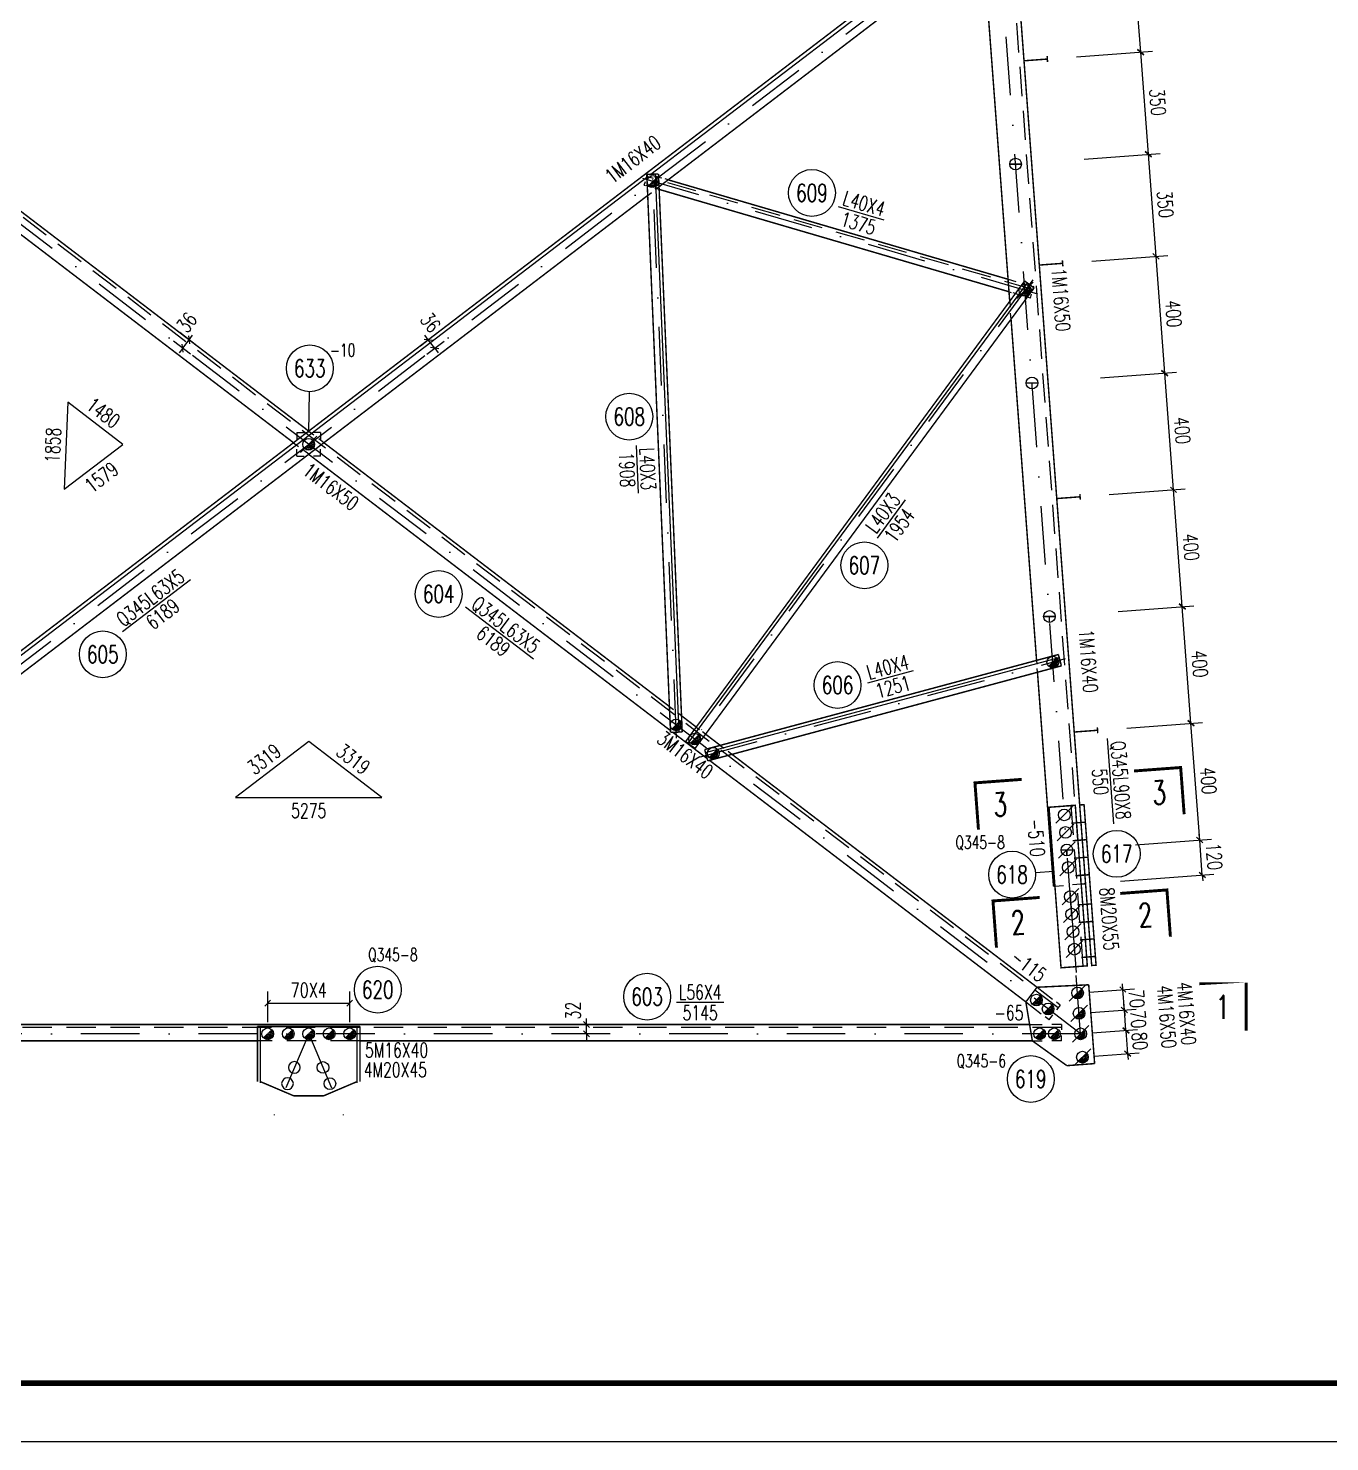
# Model space of a CAD drawing. Header units: millimetres. Extents: x 25862 to 26703, y -13061 to -12467.
# Drawn here: x 26083.2 to 26305.6, y -13061.5 to -12820 of the extents above; entities that cross this region are included whole.
import ezdxf
from ezdxf.enums import TextEntityAlignment as Align

# ---------------------------------------------------------------- set-up
doc = ezdxf.new("R2010")
doc.units = ezdxf.units.MM
doc.header["$LTSCALE"] = 10
doc.linetypes.add('DASHDOTX2', pattern=[2, 1, -0.5, 0, -0.5])
doc.linetypes.add('DASHED', pattern=[0.75, 0.5, -0.25])
for name, color, linetype in [('1', 1, 'DASHED'), ('2', 1, 'Continuous'), ('3', 1, 'Continuous'), ('4', 2, 'DASHDOTX2')]:
    doc.layers.add(name, color=color, linetype=linetype)
doc.styles.add('DXT', font='simplex.shx', dxfattribs={"width": 0.72, "bigfont": 'hztxt.shx'})
doc.styles.get("Standard").update_dxf_attribs({"font": 'SIMPLEX.shx', "width": 0.7, "bigfont": 'gbhzfs.shx'})
doc.dimstyles.new('BZ$0', dxfattribs={"dimtxt": 2.5, "dimasz": 1, "dimexe": 2, "dimexo": 2, "dimgap": 1, "dimtad": 1, "dimdec": 0, "dimlfac": 20, "dimzin": 12, "dimdsep": 46, "dimtxsty": 'DXT', "dimblk": 'OBLIQUE', "dimcen": 0.09, "dimclrd": 1, "dimclre": 1, "dimclrt": 7, "dimadec": 4, "dimazin": 3, "dimtfac": 1.4, "dimtdec": 0, "dimtix": 1, "dimtmove": 2, "dimatfit": 3, "dimldrblk": 'OBLIQUE', "dimfxl": 1, "dimtolj": 1, "dimtzin": 0, "dimarcsym": 0})

# ---------------------------------------------------------------- blocks, each defined once
blk = doc.blocks.new('GWTKA1')
blk.add_line((22630.71416270315, -9765.875701341163), (21789.71416270315, -9765.875701341163))
at = {"const_width": 1}
blk.add_lwpolyline([(21814.71416270315, -9755.875701341163), (21814.71416270315, -9181.875701341163), (22620.71416270315, -9181.875701341163), (22620.71416270315, -9755.875701341163), (21814.71416270315, -9755.875701341163)], dxfattribs=at)
blk = doc.blocks.new('_Oblique')
at = {"color": 0, "linetype": 'ByBlock', "lineweight": -2}
blk.add_line((-0.5, -0.5), (0.5, 0.5), dxfattribs=at)
blk = doc.blocks.new('*D47')
at = {"layer": '3', "color": 1, "lineweight": -2}
for p, q in [((26264.99366605985, -12991.61470611419), (26272.72180470348, -12991.03667635137)), ((26270.72737570205, -12991.18585060611), (26270.65278857468, -12990.18863610539)), ((26270.72737570205, -12991.18585060611), (26271.02573561596, -12995.17486108391)), ((26265.29216605983, -12995.6037061142), (26273.02016461738, -12995.02568682917)), ((26271.02573561596, -12995.17486108391), (26271.10032274333, -12996.17207558462))]:
    blk.add_line(p, q, dxfattribs=at)
at = {"layer": 'Defpoints', "color": 0}
for p in [(26262.99923705843, -12991.76388036893), (26263.2977370584, -12995.75288036893), (26271.02573561596, -12995.17486108391)]:
    blk.add_point(p, dxfattribs=at)
at = {"layer": '3', "color": 1, "lineweight": -2}
for p, rotation in [((26270.72737570205, -12991.18585060611), 274.2774999999763), ((26271.02573561596, -12995.17486108391), 94.27749999997634)]:
    blk.add_blockref('_Oblique', p, dxfattribs=dict(at, rotation=rotation))
at = {"layer": '3', "color": 7, "insert": (26273.12028828561, -12993.01253480843), "char_height": 2.5, "attachment_point": 5, "rotation": 274.2774999999763, "style": 'DXT'}
blk.add_mtext('\\A1;80', dxfattribs=at)
blk = doc.blocks.new('M16X40')
blk.add_line((-0.1414200067520142, -0.1414200067520142), (0.1414200067520142, 0.1414200067520142))
blk.add_circle((0, 0), 0.2000000029802322)
for radius in [0.1599984774463594, 0.1199988633531256, 0.0799992387231797, 0.0399996193615898]:
    blk.add_arc((0, 0), radius, 225.0000000000001, 45.00000000000005)
blk = doc.blocks.new('M16X50')
for p, q in [((-0.2828427124746191, -0.2828427124746191), (0.282842712474619, 0.282842712474619)), ((-0.1414200067520142, -0.1414200067520142), (0.1414200067520142, 0.1414200067520142))]:
    blk.add_line(p, q)
blk.add_circle((0, 0), 0.2000000029802322)
for radius in [0.1599984774463594, 0.1199988633531256, 0.0799992387231797, 0.0399996193615898]:
    blk.add_arc((0, 0), radius, 225.0000000000001, 45.00000000000005)
blk = doc.blocks.new('*D25')
at = {"layer": '3', "color": 1, "lineweight": -2}
for p, q in [((26260.9936668409, -12807.40021655703), (26273.95743455238, -12806.43065371463)), ((26273.26816772276, -12824.03080533928), (26271.96300476991, -12806.57981752656)), ((26262.29866684089, -12824.85121655703), (26275.26259750523, -12823.88164152735))]:
    blk.add_line(p, q, dxfattribs=at)
at = {"layer": 'Defpoints', "color": 0}
for p in [(26258.99923705843, -12807.54938036896), (26271.96300476991, -12806.57981752656), (26260.30423705842, -12825.00038036896)]:
    blk.add_point(p, dxfattribs=at)
at = {"layer": '3', "color": 1, "lineweight": -2}
for p, rotation in [((26271.96300476991, -12806.57981752656), 94.27720000009884), ((26273.26816772276, -12824.03080533928), 274.2772000000988)]:
    blk.add_blockref('_Oblique', p, dxfattribs=dict(at, rotation=rotation))
at = {"layer": '3', "color": 7, "insert": (26274.85931975162, -12815.1375021445), "char_height": 2.5, "attachment_point": 5, "rotation": 274.27720000009884, "style": 'DXT'}
blk.add_mtext('\\A1;350', dxfattribs=at)
blk = doc.blocks.new('*D26')
at = {"layer": '3', "color": 1, "lineweight": -2}
for p, q in [((26262.29866684089, -12824.85121655703), (26275.26259750519, -12823.88164152735)), ((26274.57336786266, -12841.48229037077), (26273.26816772271, -12824.03080533928)), ((26263.60366684089, -12842.30271655702), (26276.56779764513, -12841.33312655884))]:
    blk.add_line(p, q, dxfattribs=at)
at = {"layer": 'Defpoints', "color": 0}
for p in [(26260.30423705842, -12825.00038036896), (26273.26816772271, -12824.03080533928), (26261.60923705841, -12842.45188036896)]:
    blk.add_point(p, dxfattribs=at)
at = {"layer": '3', "color": 1, "lineweight": -2}
for p, rotation in [((26273.26816772271, -12824.03080533928), 94.27720000009884), ((26274.57336786266, -12841.48229037077), 274.2772000000988)]:
    blk.add_blockref('_Oblique', p, dxfattribs=dict(at, rotation=rotation))
at = {"layer": '3', "color": 7, "insert": (26276.16450129797, -12832.58873856661), "char_height": 2.5, "attachment_point": 5, "rotation": 274.27720000009884, "style": 'DXT'}
blk.add_mtext('\\A1;350', dxfattribs=at)
blk = doc.blocks.new('*D27')
at = {"layer": '3', "color": 1, "lineweight": -2}
for p, q in [((26263.60366684089, -12842.30271655702), (26276.56779764512, -12841.33312655884)), ((26275.87853359673, -12858.93331537059), (26274.57336786265, -12841.48229037077)), ((26264.9091668409, -12859.75371655702), (26277.87296337921, -12858.78415155866))]:
    blk.add_line(p, q, dxfattribs=at)
at = {"layer": 'Defpoints', "color": 0}
for p in [(26261.60923705841, -12842.45188036896), (26274.57336786265, -12841.48229037077), (26262.91473705843, -12859.90288036896)]:
    blk.add_point(p, dxfattribs=at)
at = {"layer": '3', "color": 1, "lineweight": -2}
for p, rotation in [((26274.57336786265, -12841.48229037077), 94.27720000009884), ((26275.87853359673, -12858.93331537059), 274.2772000000988)]:
    blk.add_blockref('_Oblique', p, dxfattribs=dict(at, rotation=rotation))
at = {"layer": '3', "color": 7, "insert": (26277.46968423497, -12850.03999358226), "char_height": 2.5, "attachment_point": 5, "rotation": 274.27720000009884, "style": 'DXT'}
blk.add_mtext('\\A1;350', dxfattribs=at)
blk = doc.blocks.new('*D28')
at = {"layer": '3', "color": 1, "lineweight": -2}
for p, q in [((26264.9091668409, -12859.75371655702), (26277.87296337914, -12858.78415155866)), ((26277.37018598434, -12878.8778039735), (26275.87853359667, -12858.9333153706)), ((26266.40066684085, -12879.69821655703), (26279.36461576681, -12878.72864016157))]:
    blk.add_line(p, q, dxfattribs=at)
at = {"layer": 'Defpoints', "color": 0}
for p in [(26275.87853359667, -12858.9333153706), (26262.91473705843, -12859.90288036896), (26264.40623705838, -12879.84738036897)]:
    blk.add_point(p, dxfattribs=at)
at = {"layer": '3', "color": 1, "lineweight": -2}
for p, rotation in [((26275.87853359667, -12858.9333153706), 94.27720000009884), ((26277.37018598434, -12878.8778039735), 274.2772000000988)]:
    blk.add_blockref('_Oblique', p, dxfattribs=dict(at, rotation=rotation))
at = {"layer": '3', "color": 7, "insert": (26278.86809329579, -12868.73775038362), "char_height": 2.5, "attachment_point": 5, "rotation": 274.27720000009884, "style": 'DXT'}
blk.add_mtext('\\A1;400', dxfattribs=at)
blk = doc.blocks.new('*D29')
at = {"layer": '3', "color": 1, "lineweight": -2}
for p, q in [((26266.40066684085, -12879.69821655703), (26279.36461576675, -12878.72864016157)), ((26278.86180118485, -12898.82179535762), (26277.37018598428, -12878.87780397351)), ((26267.89216684091, -12899.64221655702), (26280.85623096733, -12898.67263154569))]:
    blk.add_line(p, q, dxfattribs=at)
at = {"layer": 'Defpoints', "color": 0}
for p in [(26264.40623705838, -12879.84738036897), (26277.37018598428, -12878.87780397351), (26265.89773705844, -12899.79138036896)]:
    blk.add_point(p, dxfattribs=at)
at = {"layer": '3', "color": 1, "lineweight": -2}
for p, rotation in [((26277.37018598428, -12878.87780397351), 94.27720000009884), ((26278.86180118485, -12898.82179535762), 274.2772000000988)]:
    blk.add_blockref('_Oblique', p, dxfattribs=dict(at, rotation=rotation))
at = {"layer": '3', "color": 7, "insert": (26280.35972708985, -12888.68199037714), "char_height": 2.5, "attachment_point": 5, "rotation": 274.27720000009884, "style": 'DXT'}
blk.add_mtext('\\A1;400', dxfattribs=at)
blk = doc.blocks.new('*D30')
at = {"layer": '3', "color": 1, "lineweight": -2}
for p, q in [((26267.89216684091, -12899.64221655702), (26280.85623096736, -12898.67263154569)), ((26280.35345635379, -12918.76632114759), (26278.86180118489, -12898.82179535762)), ((26269.38416684088, -12919.58671655701), (26282.34788613626, -12918.61715733566))]:
    blk.add_line(p, q, dxfattribs=at)
at = {"layer": 'Defpoints', "color": 0}
for p in [(26265.89773705844, -12899.79138036896), (26278.86180118489, -12898.82179535762), (26267.38973705841, -12919.73588036894)]:
    blk.add_point(p, dxfattribs=at)
at = {"layer": '3', "color": 1, "lineweight": -2}
for p, rotation in [((26278.86180118489, -12898.82179535762), 94.27720000009884), ((26280.35345635379, -12918.76632114759), 274.2772000000988)]:
    blk.add_blockref('_Oblique', p, dxfattribs=dict(at, rotation=rotation))
at = {"layer": '3', "color": 7, "insert": (26281.85136227462, -12908.62624896418), "char_height": 2.5, "attachment_point": 5, "rotation": 274.27720000009884, "style": 'DXT'}
blk.add_mtext('\\A1;400', dxfattribs=at)
blk = doc.blocks.new('*D31')
at = {"layer": '3', "color": 1, "lineweight": -2}
for p, q in [((26269.38416684088, -12919.58671655701), (26282.34788613628, -12918.61715733565)), ((26281.84510874148, -12938.7108097505), (26280.35345635381, -12918.76632114759)), ((26270.87566684088, -12939.53121655702), (26283.83953852395, -12938.56164593856))]:
    blk.add_line(p, q, dxfattribs=at)
at = {"layer": 'Defpoints', "color": 0}
for p in [(26267.38973705841, -12919.73588036894), (26280.35345635381, -12918.76632114759), (26268.88123705842, -12939.68038036895)]:
    blk.add_point(p, dxfattribs=at)
at = {"layer": '3', "color": 1, "lineweight": -2}
for p, rotation in [((26280.35345635381, -12918.76632114759), 94.27720000009884), ((26281.84510874148, -12938.7108097505), 274.2772000000988)]:
    blk.add_blockref('_Oblique', p, dxfattribs=dict(at, rotation=rotation))
at = {"layer": '3', "color": 7, "insert": (26283.34301605292, -12928.57075616062), "char_height": 2.5, "attachment_point": 5, "rotation": 274.27720000009884, "style": 'DXT'}
blk.add_mtext('\\A1;400', dxfattribs=at)
blk = doc.blocks.new('*D32')
at = {"layer": '3', "color": 1, "lineweight": -2}
for p, q in [((26270.87566684088, -12939.53121655702), (26283.83953852382, -12938.56164593857)), ((26283.33672394193, -12958.65480113462), (26281.84510874135, -12938.71080975051)), ((26272.36716684089, -12959.47521655701), (26285.3311537244, -12958.50563732269))]:
    blk.add_line(p, q, dxfattribs=at)
at = {"layer": 'Defpoints', "color": 0}
for p in [(26281.84510874135, -12938.71080975051), (26268.88123705842, -12939.68038036895), (26270.37273705842, -12959.62438036894)]:
    blk.add_point(p, dxfattribs=at)
at = {"layer": '3', "color": 1, "lineweight": -2}
for p, rotation in [((26281.84510874135, -12938.71080975051), 94.27720000009884), ((26283.33672394193, -12958.65480113462), 274.2772000000988)]:
    blk.add_blockref('_Oblique', p, dxfattribs=dict(at, rotation=rotation))
at = {"layer": '3', "color": 7, "insert": (26284.83464984692, -12948.51499615414), "char_height": 2.5, "attachment_point": 5, "rotation": 274.27720000009884, "style": 'DXT'}
blk.add_mtext('\\A1;400', dxfattribs=at)
blk = doc.blocks.new('*D33')
at = {"layer": '3', "color": 1, "lineweight": -2}
for p, q in [((26283.33672394196, -12958.65480113462), (26283.26214203599, -12957.65758624338)), ((26272.36716684089, -12959.47521655701), (26285.33115372443, -12958.50563732268)), ((26283.78421362218, -12964.63806700871), (26283.33672394196, -12958.65480113462)), ((26269.82316684089, -12965.682216557), (26285.77864340465, -12964.48890319677)), ((26283.78421362218, -12964.63806700871), (26283.85879552815, -12965.63528189994))]:
    blk.add_line(p, q, dxfattribs=at)
at = {"layer": 'Defpoints', "color": 0}
for p in [(26270.37273705842, -12959.62438036894), (26283.33672394196, -12958.65480113462), (26267.82873705842, -12965.83138036894)]:
    blk.add_point(p, dxfattribs=at)
at = {"layer": '3', "color": 1, "lineweight": -2}
for p, rotation in [((26283.33672394196, -12958.65480113462), 274.2772000000988), ((26283.78421362218, -12964.63806700871), 94.27720000009884)]:
    blk.add_blockref('_Oblique', p, dxfattribs=dict(at, rotation=rotation))
at = {"layer": '3', "color": 7, "insert": (26285.80420228735, -12961.47862478324), "char_height": 2.5, "attachment_point": 5, "rotation": 274.27720000009884, "style": 'DXT'}
blk.add_mtext('\\A1;120', dxfattribs=at)
blk = doc.blocks.new('M20X55')
blk.add_line((-0.2828427124746191, -0.2828427124746191), (0.282842712474619, 0.282842712474619))
blk.add_circle((0, 0), 0.2000000029802322)
blk = doc.blocks.new('M20X45')
blk.add_circle((0, 0), 0.2000000029802322)
blk = doc.blocks.new('*D7')
at = {"color": 1, "lineweight": -2}
for p, q in [((26178.58596688695, -12990.16388036896), (26178.58596688695, -12989.16388036896)), ((26179.85518675037, -12990.16388036896), (26176.58596688695, -12990.16388036896)), ((26179.85518675037, -12991.76388036894), (26176.58596688695, -12991.76388036894)), ((26178.58596688695, -12991.76388036894), (26178.58596688695, -12990.16388036896)), ((26178.58596688695, -12991.76388036894), (26178.58596688695, -12992.76388036894))]:
    blk.add_line(p, q, dxfattribs=at)
at = {"layer": 'Defpoints', "color": 0}
for p in [(26178.58596688695, -12990.16388036896), (26181.85518675037, -12990.16388036896), (26181.85518675037, -12991.76388036894)]:
    blk.add_point(p, dxfattribs=at)
at = {"color": 1, "lineweight": -2}
for p, rotation in [((26178.58596688695, -12990.16388036896), 270), ((26178.58596688695, -12991.76388036894), 90)]:
    blk.add_blockref('_Oblique', p, dxfattribs=dict(at, rotation=rotation))
at = {"color": 7, "insert": (26176.30436694069, -12987.80103824295), "char_height": 2.5, "attachment_point": 5, "rotation": 90, "style": 'DXT'}
blk.add_mtext('\\A1;32', dxfattribs=at)
blk = doc.blocks.new('*D8')
at = {"color": 1, "lineweight": -2}
for p, q in [((26150.22487706626, -12874.20461490403), (26153.14867339818, -12871.97182193946)), ((26151.55915763868, -12873.18567516383), (26150.9522310265, -12872.39091728408)), ((26151.31740444257, -12875.63525696806), (26154.24120077449, -12873.40246400349)), ((26152.651685015, -12874.61631722786), (26151.55915763868, -12873.18567516383)), ((26152.651685015, -12874.61631722786), (26153.25861162718, -12875.4110751076))]:
    blk.add_line(p, q, dxfattribs=at)
at = {"layer": 'Defpoints', "color": 0}
for p in [(26151.55915763868, -12873.18567516383), (26148.63536130676, -12875.4184681284), (26149.72788868307, -12876.84911019243)]:
    blk.add_point(p, dxfattribs=at)
at = {"color": 1, "lineweight": -2}
for p, rotation in [((26151.55915763868, -12873.18567516383), 307.367607240367), ((26152.651685015, -12874.61631722786), 127.367607240367)]:
    blk.add_blockref('_Oblique', p, dxfattribs=dict(at, rotation=rotation))
at = {"color": 7, "insert": (26151.93825030631, -12870.23622056128), "char_height": 2.5, "attachment_point": 5, "rotation": 307.36760724036697, "style": 'DXT'}
blk.add_mtext('\\A1;36', dxfattribs=at)
blk = doc.blocks.new('*D9')
at = {"color": 1, "lineweight": -2}
for p, q in [((26110.93106967431, -12875.63525696806), (26108.00727334243, -12873.40246400352)), ((26112.02359705062, -12874.20461490404), (26109.09980071874, -12871.97182193949)), ((26109.59678910193, -12874.61631722788), (26110.68931647824, -12873.18567516385)), ((26110.68931647824, -12873.18567516385), (26111.29624309042, -12872.39091728411)), ((26109.59678910193, -12874.61631722788), (26108.98986248974, -12875.41107510763))]:
    blk.add_line(p, q, dxfattribs=at)
at = {"layer": 'Defpoints', "color": 0}
for p in [(26110.68931647824, -12873.18567516385), (26113.61311281012, -12875.4184681284), (26112.52058543381, -12876.84911019243)]:
    blk.add_point(p, dxfattribs=at)
at = {"color": 1, "lineweight": -2}
for p, rotation in [((26110.68931647824, -12873.18567516385), 232.632392759633), ((26109.59678910193, -12874.61631722788), 52.63239275963301)]:
    blk.add_blockref('_Oblique', p, dxfattribs=dict(at, rotation=rotation))
at = {"color": 7, "insert": (26110.31022381054, -12870.23622056127), "char_height": 2.5, "attachment_point": 5, "rotation": 52.63239275963301, "style": 'DXT'}
blk.add_mtext('\\A1;36', dxfattribs=at)
blk = doc.blocks.new('*D10')
at = {"color": 1, "lineweight": -2}
for p, q in [((26270.46633866941, -12987.69564384412), (26270.39175735878, -12986.69842890836)), ((26264.73263234274, -12988.12446547252), (26272.46076854093, -12987.54648122286)), ((26270.72737325662, -12991.18589611928), (26270.46633866941, -12987.69564384412)), ((26264.99366692995, -12991.61471774768), (26272.72180312814, -12991.03673349802)), ((26270.72737325662, -12991.18589611928), (26270.80195456725, -12992.18311105504))]:
    blk.add_line(p, q, dxfattribs=at)
at = {"layer": 'Defpoints', "color": 0}
for p in [(26262.73820247122, -12988.27362809378), (26270.46633866941, -12987.69564384412), (26262.99923705843, -12991.76388036894)]:
    blk.add_point(p, dxfattribs=at)
at = {"color": 1, "lineweight": -2}
for p, rotation in [((26270.46633866941, -12987.69564384412), 274.2771657946246), ((26270.72737325662, -12991.18589611928), 94.27716579462461)]:
    blk.add_blockref('_Oblique', p, dxfattribs=dict(at, rotation=rotation))
at = {"color": 7, "insert": (26272.84058956848, -12989.27296203278), "char_height": 2.5, "attachment_point": 5, "rotation": 274.27716579462464, "style": 'DXT'}
blk.add_mtext('\\A1;70', dxfattribs=at)
blk = doc.blocks.new('*D11')
at = {"color": 1, "lineweight": -2}
for p, q in [((26264.47159775553, -12984.63421319736), (26272.1997339537, -12984.0562289477)), ((26270.20530408218, -12984.20539156896), (26270.13072277154, -12983.2081766332)), ((26270.46633866939, -12987.69564384412), (26270.20530408218, -12984.20539156896)), ((26264.73263234274, -12988.12446547252), (26272.46076854091, -12987.54648122286)), ((26270.46633866939, -12987.69564384412), (26270.54091998001, -12988.69285877988))]:
    blk.add_line(p, q, dxfattribs=at)
at = {"layer": 'Defpoints', "color": 0}
for p in [(26262.47716788401, -12984.78337581862), (26270.20530408218, -12984.20539156896), (26262.73820247122, -12988.27362809378)]:
    blk.add_point(p, dxfattribs=at)
at = {"color": 1, "lineweight": -2}
for p, rotation in [((26270.20530408218, -12984.20539156896), 274.2771657946246), ((26270.46633866939, -12987.69564384412), 94.27716579462461)]:
    blk.add_blockref('_Oblique', p, dxfattribs=dict(at, rotation=rotation))
at = {"color": 7, "insert": (26272.57955498124, -12985.78270975763), "char_height": 2.5, "attachment_point": 5, "rotation": 274.27716579462464, "style": 'DXT'}
blk.add_mtext('\\A1;70', dxfattribs=at)

msp = doc.modelspace()

# ---------------------------------------------------------------- linework, layer by layer
for p, q in [((26189.57773705839, -12844.90738036895), (26249.0142370584, -12799.51788036895)), ((26194.43523705839, -12940.20988036895), (26190.38323705838, -12844.87288036895)), ((26003.09073705841, -12987.32038036895), (26188.90523705839, -12845.42088036895)), ((26229.41023705844, -12852.74388036894), (26221.6122370584, -12850.46238036895)), ((26253.83773705839, -12863.43838036895), (26195.9182370584, -12942.12038036896)), ((26131.12423705843, -12889.05598036896), (26131.24640375838, -12882.05703036896)), ((26187.44523705838, -12899.38338036894), (26187.10023705844, -12891.26588036895)), ((26233.03323705837, -12900.55638036894), (26228.21673705843, -12907.09938036894)), ((26110.941821005, -12914.21730191335), (26099.31832100501, -12923.09380191334)), ((26169.54156720767, -12927.74144312755), (26157.91806720769, -12918.86494312754)), ((26198.90373705839, -12943.67888036895), (26259.3267370584, -12927.44538036895)), ((26234.41073705839, -12929.73888036895), (26226.56373705843, -12931.84688036896)), ((26268.66306521868, -12955.86928616693), (26267.57206521867, -12941.28478616695)), ((26258.41788705842, -12964.02831536896), (26255.2766870584, -12964.26324536895)), ((26261.17223705838, -12967.33188036895), (26262.21623705842, -12981.29288036895)), ((26202.06173705843, -12986.41388036895), (26193.93673705843, -12986.41388036895))]:
    msp.add_line(p, q)
for points, const_width in [([(26263.83973705842, -12966.12988036894), (26236.98273705841, -12607.02938036894)], 0.25), ([(26002.72673705847, -12986.84338036895), (26248.65023705844, -12799.04088036896)], 0.25), ([(26131.12423705843, -12888.79138036896), (26019.36023705841, -12803.44138036895)], 0.25), ([(26250.56223705846, -12801.54438036896), (26190.97623705839, -12847.04788036895)], 0.25), ([(26246.39823705841, -12806.67088036894), (26250.88123705842, -12866.61088036894)], 0.25), ([(26190.88273705837, -12844.85188036895), (26188.88473705841, -12844.93688036894)], 0.25), ([(26188.88473705841, -12844.93688036894), (26192.93673705837, -12940.27338036895)], 0.25), ([(26194.9347370584, -12940.18888036895), (26190.88273705837, -12844.85188036895)], 0.25), ([(26071.69023705842, -12847.36688036896), (26128.52923705846, -12890.77288036895)], 0.25), ([(26188.96823705841, -12846.90138036894), (26188.96823705841, -12846.90138036894)], 0.25), ([(26190.90523705845, -12845.38488036895), (26190.90523705845, -12845.38488036895)], 0.25), ([(26250.60023705846, -12862.85138036896), (26192.53123705838, -12845.86038036895)], 0.25), ([(26189.03723705837, -12848.52888036895), (26004.6382370584, -12989.34688036895)], 0.25), ([(26190.99523705842, -12847.49488036896), (26250.75973705841, -12864.98188036896)], 0.25), ([(26253.4347370584, -12863.14188036896), (26195.51523705838, -12941.82388036896)], 0.25), ([(26197.12623705841, -12943.00938036895), (26255.04573705843, -12864.32738036895)], 0.25), ([(26255.04573705843, -12864.32738036895), (26253.4347370584, -12863.14188036896)], 0.25), ([(26254.64973705842, -12864.03638036895), (26254.64973705842, -12864.03638036895)], 0.25), ([(26251.84673705841, -12865.29988036895), (26251.84673705841, -12865.29988036895)], 0.25), ([(26251.11023705841, -12869.67338036894), (26255.46973705843, -12927.96388036894)], 0.25), ([(26192.74873705841, -12935.85138036896), (26133.7192370584, -12890.77288036895)], 0.25), ([(26131.12423705843, -12892.75438036895), (26192.92273705847, -12939.94788036894)], 0.25), ([(26198.77423705846, -12943.19638036896), (26259.19673705844, -12926.96238036896)], 0.25), ([(26259.19673705844, -12926.96238036896), (26259.71573705841, -12928.89388036897)], 0.25), ([(26259.71573705841, -12928.89388036897), (26199.29323705843, -12945.12788036893)], 0.25), ([(26255.62173705843, -12929.99388036894), (26258.3552370584, -12966.53988036895)], 0.25), ([(26197.33423705839, -12939.35288036894), (26194.81773705843, -12937.43138036894)], 0.25), ([(26192.93673705837, -12940.27338036895), (26194.9347370584, -12940.18888036895)], 0.25), ([(26193.32773705838, -12940.25688036895), (26199.18673705837, -12944.73138036896)], 0.25), ([(26201.43173705843, -12942.48238036895), (26198.9237370584, -12940.56738036894)], 0.25), ([(26195.51523705838, -12941.82388036896), (26197.12623705841, -12943.00938036895)], 0.25), ([(26199.29323705843, -12945.12788036893), (26198.77423705846, -12943.19638036896)], 0.25), ([(26255.54771666492, -12983.80922858858), (26203.43773705836, -12944.01438036896)], 0.25), ([(26199.59823705842, -12945.04588036894), (26253.63661583521, -12986.31220579404)], 0.25), ([(26264.13598705844, -12980.14674536895), (26259.64848705839, -12980.48236036894), (26257.59753705844, -12953.05895536896), (26262.08498705846, -12952.72333536897), (26264.13598705844, -12980.14674536895)], 0.25), ([(26264.88388705845, -12980.09080536893), (26265.63178705841, -12980.03487036895), (26263.58083705847, -12952.61146536894), (26262.83288705842, -12952.66740036895), (26264.88388705845, -12980.09080536893)], 0.25), ([(26258.3552370584, -12966.53988036895), (26258.60423705841, -12966.52138036897)], 0.25), ([(26259.64873705843, -12980.48238036895), (26258.60423705841, -12966.52138036897)], 0.25), ([(26263.0917370584, -12966.18588036895), (26263.83973705842, -12966.12988036894)], 0.25), ([(26263.0917370584, -12966.18588036895), (26264.13573705845, -12980.14688036896)], 0.25), ([(26264.13573705845, -12980.14688036896), (26259.64873705843, -12980.48238036895)], 0.25), ([(26255.54811583519, -12983.80870579405), (26253.6366158352, -12986.31220579404)], 0.25), ([(26264.3785251352, -12983.38784053296), (26255.54771666492, -12983.80922858858)], 0.25), ([(26265.38523705837, -12996.84988036894), (26264.3785251352, -12983.38784053296)], 0.25), ([(26253.63661583521, -12986.31220579405), (26254.74923705837, -12992.96388036894)], 0.25), ([(26254.28088290337, -12990.16388036896), (26007.96769233432, -12990.16388036896)], 0.25), ([(26139.87423705842, -12990.51388036896), (26122.37423705843, -12990.51388036896)], 0.25), ([(26122.37423705843, -12999.93579275303), (26122.37423705843, -12990.51388036901)], 0.2499999999999999), ([(26122.87423705836, -12990.51388036901), (26122.87423705836, -12993.01388036901)], 0.25), ([(26122.87423705843, -13000.14857522673), (26122.87423705843, -12990.51388036901)], 0.2499999999999999), ([(26139.37423705842, -13000.1485752267), (26139.37423705842, -12990.51388036898)], 0.25), ([(26139.87423705842, -12999.93579275301), (26139.87423705842, -12990.51388036898)], 0.25), ([(26007.49923705843, -12992.96388036894), (26122.37423705843, -12992.96388036894)], 0.25), ([(26139.87423705842, -12992.96388036894), (26254.74923705837, -12992.96388036894)], 0.25), ([(26254.74923705837, -12992.96388036894), (26260.64823705841, -12997.20438036896)], 0.25), ([(26260.64823705841, -12997.20438036896), (26265.38523705837, -12996.84988036894)], 0.25), ([(26122.87423705848, -12999.93579275298), (26128.57125166665, -13002.36024247501)], 0.2499999999999999), ([(26139.3742370584, -12999.93579275298), (26133.67722245023, -13002.36024247501)], 0.25), ([(26128.57125166665, -13002.36024247501), (26133.67722245023, -13002.36024247501)], 0.25)]:
    msp.add_lwpolyline(points, dxfattribs=dict(const_width=const_width))
at = {"color": 2}
for points, const_width in [([(26272.10800439435, -12946.86195538037), (26280.08582812029, -12946.26670031069), (26280.68108318997, -12954.24452403662)], 0.4999999999999999), ([(26252.92119746175, -12948.29564957014), (26244.94350320915, -12948.89263735257), (26245.54049099158, -12956.87033160515)], 0.5), ([(26269.75924891381, -12967.7807832018), (26277.73697005677, -12967.18415487074), (26278.33359838784, -12975.16187601368)], 0.5), ([(26255.99847103233, -12968.46751423611), (26248.02077677974, -12969.06450201855), (26248.61776456216, -12977.04219627113)], 0.5), ([(26283.25910849285, -12983.20815102288), (26291.25910849285, -12983.20815102293), (26291.25910849281, -12991.20815102293)], 0.4999999999999999)]:
    msp.add_lwpolyline(points, dxfattribs=dict(at, const_width=const_width))
for centre in [(26217.09423705838, -12848.09838036896), (26131.31623705838, -12878.05788036896), (26185.88873705838, -12886.31288036895), (26226.0577370584, -12911.71888036895), (26153.33756720768, -12916.62494312754), (26095.95132100502, -12926.92280191335), (26221.47573705839, -12932.17838036895), (26269.16304211806, -12961.00528650761), (26251.28773705841, -12964.56138036896), (26142.92238658922, -12984.22869675006), (26188.93673705843, -12985.41388036896), (26254.4767370584, -12999.48888036895)]:
    msp.add_circle(centre, 4)
at = {"layer": '1'}
for p, q in [((26263.09173705839, -12966.18588036896), (26235.00423705842, -12590.63138036896)), ((26259.15773705838, -12987.32038036895), (26013.23423705839, -12799.51788036895)), ((26189.01773705842, -12844.83238036895), (26188.83273705844, -12845.46588036896)), ((26189.01773705842, -12844.83238036895), (26189.6407370584, -12845.01438036896)), ((26188.45623705838, -12846.75188036896), (26188.64173705839, -12846.11838036895)), ((26188.45623705838, -12846.75188036896), (26188.62523705841, -12846.80138036894)), ((26188.9682370584, -12846.90138036894), (26188.79923705838, -12846.85238036895)), ((26254.83923705844, -12864.61238036894), (26188.87723705844, -12845.31238036896)), ((26188.90523705839, -12845.42088036895), (26189.12723705839, -12845.25138036895)), ((26188.9682370584, -12846.90138036894), (26189.63673705843, -12847.09738036896)), ((26189.57773705839, -12844.90738036895), (26189.3557370584, -12845.07688036894)), ((26190.90523705843, -12845.38488036895), (26190.28273705841, -12845.20238036895)), ((26190.99523705842, -12847.49488036896), (26190.32623705844, -12847.29888036894)), ((26190.97623705839, -12847.04788036895), (26190.3362370584, -12847.53688036895)), ((26190.90523705843, -12845.38488036895), (26191.44173705838, -12845.54188036895)), ((26192.53123705839, -12845.86038036896), (26191.99473705838, -12845.70338036896)), ((26189.0372370584, -12848.52888036896), (26189.67723705839, -12848.03988036896)), ((26250.60023705843, -12862.85138036896), (26251.93673705839, -12863.24238036896)), ((26254.64973705839, -12864.03638036894), (26253.31323705843, -12863.64538036894)), ((26254.64973705839, -12864.03638036894), (26254.7587370584, -12864.06788036895)), ((26254.97973705842, -12864.13288036894), (26254.79423705842, -12864.76638036895)), ((26254.97973705842, -12864.13288036894), (26254.87073705841, -12864.10088036895)), ((26250.75973705844, -12864.98188036896), (26251.11823705844, -12865.08688036894)), ((26250.88123705839, -12866.61088036895), (26250.95673705841, -12867.62138036895)), ((26251.84673705841, -12865.29988036895), (26251.48773705838, -12865.19488036894)), ((26251.84673705841, -12865.29988036895), (26252.6952370584, -12865.54788036896)), ((26254.41823705838, -12866.05238036895), (26253.56923705844, -12865.80388036895)), ((26254.41823705838, -12866.05238036895), (26254.60323705844, -12865.41888036894)), ((26251.11023705842, -12869.67338036895), (26251.0347370584, -12868.66288036896)), ((26129.12423705839, -12889.05598036896), (26129.12423710314, -12890.25598468861)), ((26129.12423705839, -12889.05598036896), (26130.32423707631, -12889.05598471543)), ((26131.12423705843, -12888.79138036895), (26131.98073705844, -12889.44488036896)), ((26133.1242370584, -12889.05598036896), (26131.92423704055, -12889.05598471543)), ((26133.71923705843, -12890.77288036895), (26132.86273705842, -12890.11888036895)), ((26133.1242370584, -12889.05598036896), (26133.12423701373, -12890.25598468861)), ((26128.52923705843, -12890.77288036895), (26129.38573705844, -12891.42688036894)), ((26129.12423705839, -12893.05598036895), (26129.12423710314, -12891.85598465285)), ((26129.12423705839, -12893.05598036895), (26130.32423707631, -12893.05598462603)), ((26131.12423705843, -12892.75438036895), (26130.26773705842, -12892.10088036894)), ((26133.1242370584, -12893.05598036895), (26131.92423704055, -12893.05598462603)), ((26133.1242370584, -12893.05598036895), (26133.12423701373, -12891.85598465285)), ((26255.46973705841, -12927.96388036895), (26255.52023705841, -12928.63388036894)), ((26255.62173705843, -12929.99388036895), (26255.57173705838, -12929.32388036896)), ((26192.74873705839, -12935.85138036895), (26193.43123705843, -12936.37288036894)), ((26194.81773705844, -12937.43138036894), (26194.13473705838, -12936.90988036895)), ((26192.92273705844, -12939.94788036894), (26193.05623705837, -12940.04988036895)), ((26193.32773705839, -12940.25688036894), (26193.19423705838, -12940.15488036895)), ((26197.33423705842, -12939.35288036895), (26197.85873705838, -12939.75388036895)), ((26198.9237370584, -12940.56738036896), (26198.39923705844, -12940.16638036895)), ((26201.43173705841, -12942.48238036895), (26202.09373705842, -12942.98788036895)), ((26203.43773705838, -12944.01438036895), (26202.77573705844, -12943.50888036895)), ((26199.18673705837, -12944.73138036896), (26199.32223705841, -12944.83488036894)), ((26199.59823705842, -12945.04588036894), (26199.46223705844, -12944.94188036895)), ((26257.59773705842, -12953.05888036895), (26259.07823705839, -12952.94838036894)), ((26258.60423705843, -12966.52138036896), (26257.59773705842, -12953.05888036895)), ((26262.08523705838, -12952.72338036895), (26260.6042370584, -12952.83388036894)), ((26261.33723705844, -12952.77938036896), (26263.38823705843, -12980.20288036894)), ((26258.60423705843, -12966.52138036896), (26260.08523705841, -12966.41038036894)), ((26263.09173705839, -12966.18588036896), (26261.6107370584, -12966.29638036895)), ((26263.09173705839, -12966.18588036896), (26263.09173705839, -12966.18588036896)), ((26263.09173705839, -12966.18588036896), (26263.09173705839, -12966.18588036896)), ((26255.5477166649, -12983.80922858856), (26258.19073705843, -12985.82688036895)), ((26253.6366158352, -12986.31220579404), (26256.27873705842, -12988.33038036895)), ((26259.52173705842, -12986.84338036895), (26258.86623705843, -12986.34288036896)), ((26259.52173705842, -12986.84338036895), (26258.89073705843, -12987.66988036896)), ((26257.61023705844, -12989.34688036896), (26256.95423705842, -12988.84638036896)), ((26257.61023705844, -12989.34688036896), (26258.24073705841, -12988.52088036896)), ((26259.74923705839, -12990.66388036896), (26002.4992370584, -12990.66388036896)), ((26254.28088290337, -12990.16388036895), (26256.3992370584, -12990.16388036895)), ((26259.74923705839, -12990.16388036895), (26258.09923705838, -12990.16388036895)), ((26259.74923705839, -12990.16388036895), (26259.74923705839, -12991.08788036896)), ((26259.74923705839, -12992.96388036895), (26259.74923705839, -12992.03988036896)), ((26139.87423705842, -12992.96388036897), (26122.37423705843, -12992.96388036897)), ((26254.74923705839, -12992.96388036895), (26256.3992370584, -12992.96388036895)), ((26259.74923705839, -12992.96388036895), (26258.09923705838, -12992.96388036895))]:
    msp.add_line(p, q, dxfattribs=at)
at = {"layer": '2', "const_width": 0.25}
for points in [[(26253.32373705842, -12825.52238036896), (26257.31273705842, -12825.22438036895), (26257.34973705843, -12825.72288036896), (26257.27523705839, -12824.72538036894)], [(26250.88673705844, -12843.17888036897), (26251.88673705839, -12843.17888036897), (26251.88673705839, -12844.17888036894), (26251.88673705839, -12843.17888036897), (26252.88673705839, -12843.17888036897)], [(26255.93423705843, -12860.42488036895), (26259.92273705841, -12860.12688036894), (26259.96023705844, -12860.62538036896), (26259.8857370584, -12859.62788036896)], [(26253.68323705838, -12880.57438036895), (26254.68323705838, -12880.57438036895), (26254.68323705838, -12881.57438036895), (26254.68323705838, -12880.57438036895), (26255.68323705844, -12880.57438036895)], [(26258.91723705838, -12900.31338036896), (26262.90623705838, -12900.01538036895), (26262.94373705842, -12900.51388036893), (26262.8687370584, -12899.51688036896)], [(26256.66673705841, -12920.46288036896), (26257.66673705841, -12920.46288036896), (26257.66673705841, -12921.46288036896), (26257.66673705841, -12920.46288036896), (26258.66673705841, -12920.46288036896)], [(26261.90073705841, -12940.20238036895), (26265.88923705839, -12939.90388036895), (26265.92673705842, -12940.40238036896), (26265.85223705838, -12939.40538036896)], [(26261.41123705839, -12955.78188036894), (26263.9042370584, -12955.59588036896)], [(26259.64973705842, -12960.35138036896), (26260.64973705836, -12960.35138036896), (26260.64973705836, -12961.35138036896), (26260.64973705836, -12960.35138036896), (26261.64973705842, -12960.35138036896)], [(26261.63473705841, -12958.77388036894), (26264.12823705845, -12958.58738036896)], [(26261.85873705839, -12961.76538036895), (26264.35173705841, -12961.57888036894)], [(26262.08223705842, -12964.75688036895), (26264.57573705846, -12964.57038036894)], [(26262.45523705844, -12969.74288036895), (26264.9482370584, -12969.55688036894)], [(26262.67923705843, -12972.73488036895), (26265.17223705838, -12972.54838036894)], [(26262.90273705845, -12975.72638036896), (26265.39573705841, -12975.53988036897)], [(26263.12673705838, -12978.71788036896), (26265.61973705839, -12978.53138036895)]]:
    msp.add_lwpolyline(points, dxfattribs=at)
at = {"layer": '2'}
for centre in [(26251.88673705841, -12843.17888036896), (26254.68323705838, -12880.57438036894), (26257.66673705843, -12920.46288036896), (26260.64973705838, -12960.35138036896)]:
    msp.add_circle(centre, 1, dxfattribs=at)
at = {"layer": '3'}
for p, q in [((26089.98473705844, -12883.87188036895), (26089.35323705842, -12898.72238036894)), ((26099.39223705838, -12891.05588036895), (26089.98473705844, -12883.87188036895)), ((26089.35323705842, -12898.72238036894), (26099.39223705838, -12891.05588036895)), ((26131.12423705843, -12941.84938036895), (26118.62423705843, -12951.39538036896)), ((26143.62423705843, -12951.39538036896), (26131.12423705843, -12941.84938036895)), ((26118.62423705843, -12951.39538036896), (26143.62423705843, -12951.39538036896))]:
    msp.add_line(p, q, dxfattribs=at)
at = {"layer": '4'}
for p, q in [((26262.99923705843, -12991.76388036894), (26232.93523705838, -12589.78288036895)), ((25999.24923705843, -12991.76388036894), (26250.53723705842, -12799.86488036895)), ((26262.99923705843, -12991.76388036894), (26011.71123705837, -12799.86488036895)), ((26193.97823705844, -12941.23038036894), (26189.84123705839, -12843.89538036896)), ((26255.65873705844, -12865.37338036895), (26187.77723705844, -12845.51138036895)), ((26254.83323705838, -12862.92938036895), (26195.72773705844, -12943.22188036895)), ((26198.06773705841, -12944.42138036895), (26260.42223705841, -12927.66888036895)), ((26262.99923705843, -12991.76388036894), (25999.24923705843, -12991.76388036894)), ((26131.12423705843, -12991.76388036896), (26123.44426445115, -13009.81435998702)), ((26131.12423705845, -12991.76388036896), (26138.80420966573, -13009.81435998702))]:
    msp.add_line(p, q, dxfattribs=at)

# ---------------------------------------------------------------- block references
msp.add_blockref('GWTKA1', (4072.575652804735, -3295.580652403702))
at = {"layer": '2'}
for name, p, xscale, yscale, zscale in [('M16X40', (26189.93673705842, -12846.14338036896), 5, 5, 5), ('M16X50', (26253.49923705839, -12864.74138036896), 5, 5, 5), ('M16X50', (26131.12423705843, -12891.05588036895), 4.999999867548468, 4.99999986754483, 4.999999867545234), ('M16X40', (26258.24923705837, -12928.25288036895), 5, 5, 5), ('M16X40', (26193.88273705841, -12938.98238036894), 5, 5, 5), ('M16X40', (26197.06173705843, -12941.40988036896), 5, 5, 5), ('M16X40', (26200.24073705838, -12943.83788036896), 5, 5, 5), ('M20X55', (26260.20223705844, -12954.36838036896), 4.999999867548468, 4.99999986754483, 4.999999867545234), ('M20X55', (26260.42623705838, -12957.35988036895), 4.999999867548468, 4.99999986754483, 4.999999867545234), ('M20X55', (26260.64973705838, -12960.35138036896), 4.999999867548468, 4.99999986754483, 4.999999867545234), ('M20X55', (26260.87373705839, -12963.34338036895), 4.999999867548468, 4.99999986754483, 4.999999867545234), ('M20X55', (26261.24673705843, -12968.32938036896), 4.999999867548468, 4.99999986754483, 4.999999867545234), ('M20X55', (26261.47023705842, -12971.32088036895), 4.999999867548468, 4.99999986754483, 4.999999867545234), ('M20X55', (26261.69423705844, -12974.31238036896), 4.999999867548468, 4.99999986754483, 4.999999867545234), ('M20X55', (26261.91773705843, -12977.30438036895), 4.999999867548468, 4.99999986754483, 4.999999867545234), ('M16X50', (26262.47701504694, -12984.7835286557), 5, 5, 5), ('M16X40', (26255.4491158352, -12985.99770579403), 5, 5, 5), ('M16X40', (26257.43573705844, -12987.51538036895), 5, 5, 5), ('M16X50', (26262.73804963415, -12988.27378093086), 5, 5, 5), ('M16X40', (26124.12423705839, -12991.76388036902), 5, 5, 5), ('M16X40', (26127.62423705842, -12991.76388036899), 5, 5, 5), ('M16X40', (26131.12423705845, -12991.76388036897), 5, 5, 5), ('M16X40', (26134.62423705842, -12991.76388036897), 5, 5, 5), ('M16X40', (26138.1242370584, -12991.76388036899), 5, 5, 5), ('M16X40', (26255.99923705839, -12991.76388036894), 5, 5, 5), ('M16X40', (26258.49923705839, -12991.76388036894), 5, 5, 5), ('M16X50', (26262.99923705843, -12991.76388036894), 5, 5, 5), ('M16X50', (26263.29773705842, -12995.75288036895), 5, 5, 5), ('M20X45', (26128.6772370584, -12997.51488036896), -5, 5, 5), ('M20X45', (26133.57123705848, -12997.51488036896), 5, 5, 5), ('M20X45', (26127.50273705842, -13000.27538036897), -5, 5, 5), ('M20X45', (26134.74573705846, -13000.27538036897), 5, 5, 5)]:
    msp.add_blockref(name, p, dxfattribs=dict(at, xscale=xscale, yscale=yscale, zscale=zscale))

# ---------------------------------------------------------------- texts
at = {"width": 0.7}
for s, p in [('609', (26217.09428705839, -12848.09833036896)), ('633', (26131.31621325844, -12878.05763036895)), ('608', (26185.88888705843, -12886.31273036895)), ('607', (26226.05778705842, -12911.71908036895)), ('604', (26153.33746720771, -12916.62509312756)), ('605', (26095.95157100503, -12926.92298691336)), ('606', (26221.47568705838, -12932.17863036894)), ('617', (26269.16294211802, -12961.00516150762)), ('618', (26251.28783705837, -12964.56157036895)), ('620', (26142.92238658922, -12984.22869675006)), ('603', (26188.93673705843, -12985.41388036896)), ('619', (26254.47668705838, -12999.48877036895))]:
    msp.add_text(s, height=3, dxfattribs=at).set_placement(p, align=Align.MIDDLE_CENTER)
for s, rotation, p in [('L40X4', 343.6906000000507, (26225.6517370584, -12851.12338036895)), ('1375', 343.6906000000507, (26224.66873705842, -12854.48238036895)), ('1908', 272.4338000002645, (26184.27573705838, -12895.45188036895)), ('L40X3', 272.4338000002645, (26187.77223705842, -12895.30338036895)), ('L40X3', 53.64229999953089, (26230.22223705844, -12903.53138036895)), ('1954', 53.64229999953089, (26233.04073705844, -12905.60638036895)), ('Q345L63X5', 37.36759999970889, (26104.82682100501, -12918.25830191335)), ('Q345L63X5', 322.6324000002911, (26164.03306720768, -12922.90594312754)), ('6189', 37.36759999970889, (26106.95082100498, -12921.03980191335)), ('6189', 322.6324000002911, (26161.90906720771, -12925.68744312754)), ('L40X4', 15.03839999989393, (26230.35773705841, -12930.30988036895)), ('1251', 15.03839999989393, (26231.26573705839, -12933.69038036895)), ('Q345L90X8', 274.2772000001032, (26268.61606521871, -12948.53978616694)), ('550', 274.2772000001032, (26265.12606521869, -12948.80078616695)), ('-510', 274.2772000001032, (26254.18104665775, -12958.36056687772)), ('-115', 322.6324000002911, (26253.34913452107, -12981.14471469231))]:
    msp.add_text(s, height=2.5, rotation=rotation, dxfattribs=at).set_placement(p, align=Align.CENTER)
for s, p in [('-10', (26134.74473705839, -12876.05788036895)), ('Q345-8', (26241.60706917438, -12960.15847365879)), ('Q345-8', (26141.27658158908, -12979.33495101423)), ('Q345-6', (26241.8082370584, -12997.48888036895))]:
    msp.add_text(s, height=2.2, dxfattribs=at).set_placement(p)
at = {"color": 2, "width": 0.7}
for s, rotation, p in [('3', 4.267144022571754, (26276.39454379217, -12950.55323970848)), ('3', 4.279588259455123, (26249.23084422665, -12952.58299058763)), ('2', 4.277006685639507, (26274.04642365084, -12971.47132960772)), ('2', 4.279588259455123, (26252.30811779723, -12972.75485525361)), ('1', 359.9999999997916, (26287.25910849282, -12987.20815102289))]:
    msp.add_text(s, height=4, rotation=rotation, dxfattribs=at).set_placement(p, align=Align.MIDDLE)
at = {"width": 0.7}
for s, p in [('L56X4', (26197.99923705843, -12985.91388036895)), ('5145', (26197.99923705843, -12989.41388036896)), ('-65', (26250.74923705837, -12989.41388036896))]:
    msp.add_text(s, height=2.5, dxfattribs=at).set_placement(p, align=Align.CENTER)
for s, p in [('5M16X40', (26146.13876580595, -12996.54004605754)), ('4M20X45', (26145.92147968211, -12999.90597763891))]:
    msp.add_text(s, height=2.5, dxfattribs=at).set_placement(p, align=Align.BOTTOM_CENTER)
at = {"layer": '3', "width": 0.7}
for s, rotation, p in [('1M16X40', 37.36759999970889, (26187.72469910027, -12843.95153188606)), ('1M16X50', 274.2772000001032, (26257.64323567321, -12866.50556693459)), ('1M16X50', 322.6324000002911, (26133.70619784938, -12899.87191466067)), ('1M16X40', 274.2772000001032, (26262.32710700028, -12928.22863759557)), ('3M16X40', 322.6324000002911, (26194.23554850298, -12945.71105201688)), ('8M20X55', 274.2772000001032, (26265.8837726437, -12972.29491700124)), ('4M16X50', 274.2772000001032, (26275.7242375545, -12989.00604128427)), ('4M16X40', 274.2772000001032, (26279.10822640851, -12988.44215614149))]:
    msp.add_text(s, height=2.5, rotation=rotation, dxfattribs=at).set_placement(p, align=Align.BOTTOM_CENTER)
for s, rotation, p in [('1480', 322.6324000002911, (26095.29523705842, -12886.66888036894)), ('1858', 87.5661999997355, (26088.66973705841, -12891.25438036895)), ('1579', 37.36759999970889, (26096.4972370584, -12897.67088036895)), ('3319', 37.36759999970889, (26124.26723705841, -12945.82788036894)), ('3319', 322.6324000002911, (26137.98123705838, -12945.82788036894))]:
    msp.add_text(s, height=2.5, rotation=rotation, dxfattribs=at).set_placement(p, align=Align.CENTER)
msp.add_text('5275', height=2.5, dxfattribs=at).set_placement((26131.12423705843, -12954.89538036894), align=Align.CENTER)

# ---------------------------------------------------------------- dimensions: what is measured, and where the dimension line sits
for base, p1, p2, angle, picture, middle in [((26110.68931647824, -12873.18567516385), (26112.52058543381, -12876.84911019243), (26113.61311281012, -12875.4184681284), 52.63239275976018, '*D9', (26110.31022381054, -12870.23622056127)), ((26151.55915763868, -12873.18567516383), (26149.72788868307, -12876.84911019243), (26148.63536130676, -12875.4184681284), 127.36760724033186, '*D8', (26151.93825030631, -12870.23622056128))]:
    dim = msp.add_linear_dim(base=base, p1=p1, p2=p2, angle=angle, text='36', dimstyle='BZ$0')
    dim.commit()
    dim.dimension.update_dxf_attribs({"geometry": picture, "text_midpoint": middle, "dimtype": 129})
msp.add_linear_dim(base=(26138.1242370584, -12986.54313784524), p1=(26124.12423705846, -12991.76388036894), p2=(26138.1242370584, -12991.76388036899), text='70X4', dimstyle='BZ$0').render()
for p1, p2, distance, picture, middle in [((26262.73820247122, -12988.27362809378), (26262.47716788401, -12984.78337581862), -7.749719665272715, '*D11', (26272.57955498124, -12985.78270975763)), ((26262.99923705843, -12991.76388036894), (26262.73820247122, -12988.27362809378), -7.749719665290854, '*D10', (26272.84058956848, -12989.27296203278))]:
    dim = msp.add_aligned_dim(p1=p1, p2=p2, distance=distance, dimstyle='BZ$0')
    dim.commit()
    dim.dimension.update_dxf_attribs({"geometry": picture, "text_midpoint": middle})
dim = msp.add_linear_dim(base=(26178.58596688695, -12990.16388036896), p1=(26181.85518675037, -12991.76388036894), p2=(26181.85518675037, -12990.16388036896), angle=90, dimstyle='BZ$0')
dim.commit()
dim.dimension.update_dxf_attribs({"geometry": '*D7', "text_midpoint": (26176.30436694069, -12987.80103824295), "dimtype": 128})
at = {"layer": '3'}
for base, p1, p2, angle, text, picture, middle in [((26271.96300476991, -12806.57981752656), (26260.30423705843, -12825.00038036896), (26258.99923705843, -12807.54938036896), 274.2772000000988, '350', '*D25', (26274.85931975162, -12815.1375021445)), ((26273.26816772271, -12824.03080533928), (26261.60923705842, -12842.45188036896), (26260.30423705843, -12825.00038036896), 274.2772000000988, '350', '*D26', (26276.16450129797, -12832.58873856661)), ((26274.57336786265, -12841.48229037077), (26262.91473705843, -12859.90288036896), (26261.60923705842, -12842.45188036896), 274.2772000000988, '350', '*D27', (26277.46968423497, -12850.03999358226)), ((26275.87853359667, -12858.9333153706), (26264.40623705838, -12879.84738036897), (26262.91473705843, -12859.90288036896), 274.2772000000988, '400', '*D28', (26278.86809329579, -12868.73775038362)), ((26277.37018598428, -12878.87780397351), (26265.89773705844, -12899.79138036896), (26264.40623705838, -12879.84738036897), 274.2772000000988, '400', '*D29', (26280.35972708985, -12888.68199037714)), ((26278.86180118489, -12898.82179535762), (26267.38973705841, -12919.73588036894), (26265.89773705844, -12899.79138036896), 274.2772000000988, '400', '*D30', (26281.85136227462, -12908.62624896418)), ((26280.35345635381, -12918.76632114759), (26268.88123705842, -12939.68038036895), (26267.38973705841, -12919.73588036894), 274.2772000000988, '400', '*D31', (26283.34301605292, -12928.57075616062)), ((26281.84510874135, -12938.71080975051), (26270.37273705842, -12959.62438036894), (26268.88123705842, -12939.68038036895), 274.2772000000988, '400', '*D32', (26284.83464984692, -12948.51499615414)), ((26283.33672394196, -12958.65480113462), (26267.82873705842, -12965.83138036894), (26270.37273705842, -12959.62438036894), 274.2772000000988, '120', '*D33', (26285.80420228735, -12961.47862478324)), ((26271.02573561596, -12995.17486108391), (26262.99923705843, -12991.76388036893), (26263.29773705841, -12995.75288036893), 274.2774999999763, '80', '*D47', (26273.12028828561, -12993.01253480843))]:
    dim = msp.add_linear_dim(base=base, p1=p1, p2=p2, angle=angle, text=text, dimstyle='BZ$0', dxfattribs=at)
    dim.commit()
    dim.dimension.update_dxf_attribs({"geometry": picture, "text_midpoint": middle})

doc.saveas('drawing.dxf')
